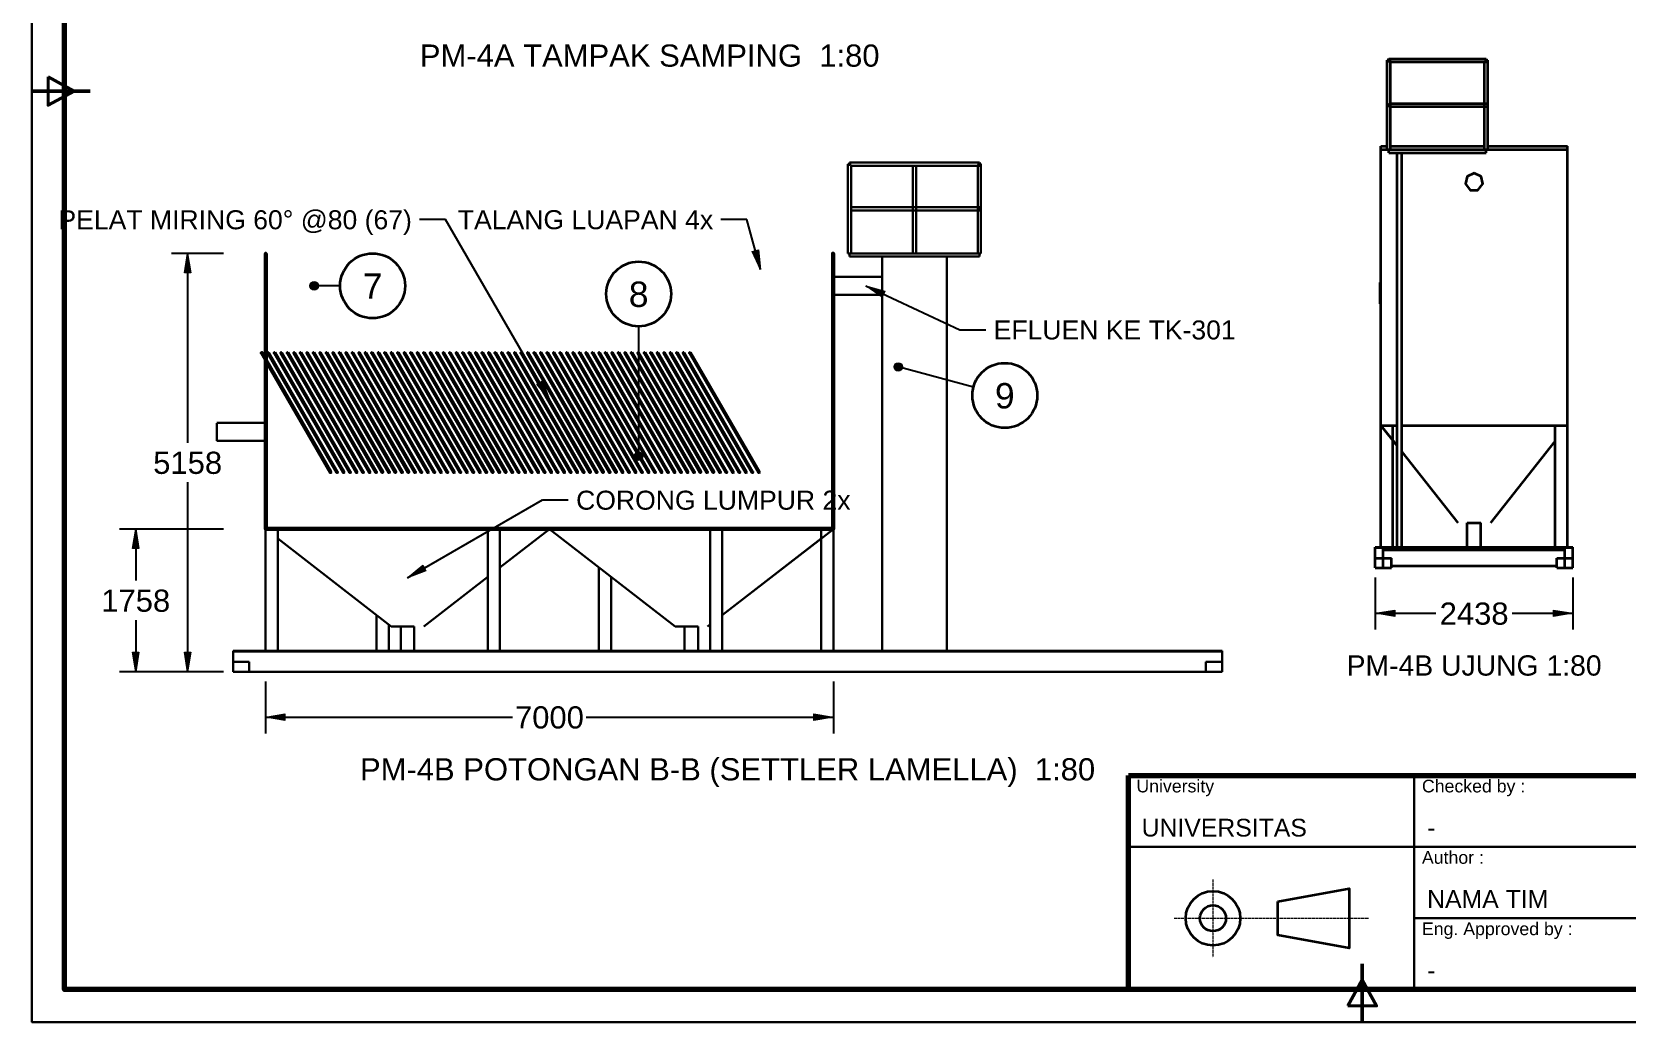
# Model space of a CAD drawing. Header units: millimetres. Extents: x 5 to 415, y 5 to 292.
# Drawn here: x 5 to 250.8, y 5 to 157.6 of the extents above; entities that cross this region are included whole.
import ezdxf
from ezdxf.enums import TextEntityAlignment as Align

# ---------------------------------------------------------------- set-up
doc = ezdxf.new("R2010")
doc.units = ezdxf.units.MM
doc.linetypes.add('DASHED', pattern=[1.524, 1.27, -0.254])
for name, color, linetype in [('PFD-BINGKAI', 7, 'Continuous'), ('PFD-INSTRUMEN', 7, 'Continuous'), ('PFD-PERALATAN', 7, 'Continuous'), ('PFD-TEKS', 7, 'Continuous')]:
    doc.layers.add(name, color=color, linetype=linetype)
doc.styles.add('PFD', font='arial.ttf')

msp = doc.modelspace()

# ---------------------------------------------------------------- hatches: boundary and pattern name
at = {"layer": 'PFD-INSTRUMEN'}
for points in [[(29, 123.48), (29.5, 120.48), (28.5, 120.48)], [(117.25, 120.97), (115.99, 123.74), (116.96, 124)], [(133.5, 118.47), (136.43, 117.66), (136.01, 116.75)], [(84.75, 100.97), (82.82, 103.32), (83.68, 103.82)], [(21, 80.97), (21.5, 77.97), (20.5, 77.97)], [(62.88, 73.47), (65.22, 75.41), (65.72, 74.54)], [(212, 68), (215, 68.5), (215, 67.5)], [(242.47, 68), (239.47, 67.5), (239.47, 68.5)], [(21, 59), (20.5, 62), (21.5, 62)], [(29, 59), (28.5, 62), (29.5, 62)], [(41, 52), (44, 52.5), (44, 51.5)], [(128.5, 52), (125.5, 51.5), (125.5, 52.5)]]:
    msp.add_hatch(color=7, dxfattribs=at).paths.add_polyline_path(points)
h = msp.add_hatch(color=7, dxfattribs=at)
edge = h.paths.add_edge_path()
edge.add_arc((48.5, 118.47), 0.65, 0, 360)
h = msp.add_hatch(color=7, dxfattribs=at)
edge = h.paths.add_edge_path()
edge.add_arc((138.5, 105.97), 0.65, 0, 360)
h = msp.add_hatch(color=7, dxfattribs=at)
edge = h.paths.add_edge_path()
edge.add_arc((98.5, 92.22), 0.65, 0, 360)

# ---------------------------------------------------------------- linework, layer by layer
at = {"layer": 'PFD-BINGKAI', "linetype": 'Continuous', "lineweight": 30, "ltscale": 0.35}
msp.add_lwpolyline([(5, 292), (415, 292), (415, 5), (5, 5)], close=True, dxfattribs=at)
at = {"layer": 'PFD-BINGKAI', "linetype": 'Continuous', "lineweight": 80, "ltscale": 0.35}
msp.add_lwpolyline([(10, 287), (410, 287), (410, 10), (10, 10)], close=True, dxfattribs=at)
at = {"layer": 'PFD-BINGKAI', "linetype": 'Continuous', "lineweight": 40, "ltscale": 0.35}
for points in [[(7.5, 150.7), (7.5, 146.3), (11.5, 148.5)], [(207.8, 7.5), (212.2, 7.5), (210, 11.5)]]:
    msp.add_lwpolyline(points, close=True, dxfattribs=at)
at = {"layer": 'PFD-BINGKAI', "linetype": 'Continuous', "lineweight": 50, "ltscale": 0.35}
for points in [[(5, 148.5), (14, 148.5)], [(210, 5), (210, 14)]]:
    msp.add_lwpolyline(points, dxfattribs=at)
at = {"layer": 'PFD-BINGKAI', "linetype": 'Continuous', "lineweight": 70, "ltscale": 0.35}
msp.add_lwpolyline([(174, 43), (410, 43), (410, 10), (174, 10)], close=True, dxfattribs=at)
at = {"layer": 'PFD-BINGKAI', "linetype": 'Continuous', "lineweight": 30, "ltscale": 0.35}
for points in [[(218, 43), (218, 10)], [(174, 32), (270, 32)], [(218, 21), (270, 21)]]:
    msp.add_lwpolyline(points, dxfattribs=at)
at = {"layer": 'PFD-BINGKAI', "linetype": 'DASHED', "lineweight": 20, "ltscale": 0.35}
for points in [[(187, 27), (187, 15)], [(181, 21), (211, 21)]]:
    msp.add_lwpolyline(points, dxfattribs=at)
at = {"layer": 'PFD-BINGKAI', "linetype": 'Continuous', "lineweight": 35, "ltscale": 0.35}
msp.add_lwpolyline([(197, 23.6), (208, 25.6), (208, 16.4), (197, 18.4)], close=True, dxfattribs=at)
at = {"layer": 'PFD-BINGKAI', "lineweight": 35}
for radius in [4.2, 2]:
    msp.add_circle((187, 21), radius, dxfattribs=at)
at = {"layer": 'PFD-INSTRUMEN', "linetype": 'Continuous', "lineweight": 25, "ltscale": 0.35}
for points in [[(68.75, 128.69), (64.75, 128.69)], [(84.75, 100.97), (68.75, 128.69)], [(115.18, 128.7), (111.18, 128.7)], [(117.25, 120.97), (115.18, 128.7)], [(34.5, 123.48), (26.5, 123.48)], [(29, 123.48), (29, 94.29)], [(52.5, 118.47), (48.5, 118.47)], [(133.5, 118.47), (148, 111.71)], [(98.5, 112.22), (98.5, 92.22)], [(148, 111.71), (152, 111.71)], [(150.09, 102.87), (138.5, 105.97)], [(29, 88.19), (29, 59)], [(62.88, 73.47), (83.66, 85.47)], [(83.66, 85.47), (87.66, 85.47)], [(34.5, 80.97), (18.5, 80.97)], [(21, 80.97), (21, 73.04)], [(212, 73.5), (212, 65.5)], [(242.47, 73.5), (242.47, 65.5)], [(21, 66.94), (21, 59)], [(212, 68), (221.35, 68)], [(233.13, 68), (242.47, 68)], [(34.5, 59), (18.5, 59)], [(34.5, 59), (26.5, 59)], [(41, 57.5), (41, 49.5)], [(128.5, 57.5), (128.5, 49.5)], [(41, 52), (79.08, 52)], [(90.42, 52), (128.5, 52)]]:
    msp.add_lwpolyline(points, dxfattribs=at)
at = {"layer": 'PFD-INSTRUMEN', "linetype": 'Continuous', "lineweight": 5, "ltscale": 0.35}
for points in [[(29, 123.48), (29.5, 120.48), (28.5, 120.48)], [(117.25, 120.97), (115.99, 123.74), (116.96, 124)], [(133.5, 118.47), (136.43, 117.66), (136.01, 116.75)], [(84.75, 100.97), (82.82, 103.32), (83.68, 103.82)], [(21, 80.97), (21.5, 77.97), (20.5, 77.97)], [(62.88, 73.47), (65.22, 75.41), (65.72, 74.54)], [(212, 68), (215, 68.5), (215, 67.5)], [(242.47, 68), (239.47, 67.5), (239.47, 68.5)], [(21, 59), (20.5, 62), (21.5, 62)], [(29, 59), (28.5, 62), (29.5, 62)], [(41, 52), (44, 52.5), (44, 51.5)], [(128.5, 52), (125.5, 51.5), (125.5, 52.5)]]:
    msp.add_lwpolyline(points, close=True, dxfattribs=at)
at = {"layer": 'PFD-INSTRUMEN', "lineweight": 35}
for centre in [(57.5, 118.47), (98.5, 117.22), (154.92, 101.58)]:
    msp.add_circle(centre, 5, dxfattribs=at)
at = {"layer": 'PFD-INSTRUMEN', "lineweight": 5}
for centre in [(48.5, 118.47), (138.5, 105.97), (98.5, 92.22)]:
    msp.add_circle(centre, 0.65, dxfattribs=at)
at = {"layer": 'PFD-PERALATAN', "linetype": 'Continuous', "lineweight": 35, "ltscale": 0.35}
for points in [[(213.86, 153.23), (213.92, 153.23), (213.98, 153.23), (214.03, 153.23), (214.08, 153.23)], [(213.86, 153.23), (213.92, 153.23), (213.98, 153.23), (214.03, 153.23), (214.08, 153.23)], [(213.86, 139.48), (213.86, 153.23)], [(213.86, 139.48), (213.86, 153.23)], [(214.11, 153.48), (213.9, 153.1), (214.33, 153.1), (214.11, 153.48)], [(214.11, 153.48), (229.11, 153.48)], [(214.11, 153.48), (214.11, 153.42), (214.11, 153.33), (214.11, 153.28), (214.11, 153.23), (214.11, 153.17), (214.11, 153.12), (214.11, 153.03), (214.11, 152.98)], [(214.11, 153.23), (214.17, 153.23), (214.22, 153.23), (214.29, 153.23), (214.35, 153.23)], [(214.11, 153.23), (214.17, 153.23), (214.22, 153.23), (214.29, 153.23), (214.35, 153.23)], [(214.36, 139.48), (214.36, 152.98)], [(214.36, 152.98), (229.11, 152.98)], [(214.36, 139.48), (214.36, 152.98)], [(228.86, 153.23), (228.92, 153.23), (228.98, 153.23), (229.03, 153.23), (229.08, 153.23)], [(228.86, 139.48), (228.86, 152.98)], [(229.11, 153.48), (229.11, 153.42), (229.11, 153.33), (229.11, 153.28), (229.11, 153.23), (229.11, 153.17), (229.11, 153.12), (229.11, 153.03), (229.11, 152.98)], [(229.11, 153.23), (229.17, 153.23), (229.22, 153.23), (229.29, 153.23), (229.35, 153.23)], [(229.36, 139.48), (229.36, 153.23)], [(214.11, 146.6), (213.9, 146.23), (214.33, 146.23), (214.11, 146.6)], [(214.36, 146.6), (229.11, 146.6)], [(214.36, 146.1), (229.11, 146.1)], [(212.86, 139.48), (212.86, 139.98)], [(212.86, 139.98), (213.86, 139.98)], [(212.86, 96.97), (212.86, 139.48)], [(212.86, 139.48), (213.86, 139.48)], [(212.86, 139.48), (213.86, 139.48)], [(213.86, 139.48), (213.92, 139.48), (213.98, 139.48), (214.03, 139.48), (214.08, 139.48)], [(213.86, 139.48), (213.92, 139.48), (213.98, 139.48), (214.03, 139.48), (214.08, 139.48)], [(214.11, 138.97), (214.11, 139.48)], [(214.11, 139.48), (214.17, 139.48), (214.22, 139.48), (214.29, 139.48), (214.35, 139.48)], [(214.11, 139.48), (214.17, 139.48), (214.22, 139.48), (214.29, 139.48), (214.35, 139.48)], [(214.11, 138.97), (229.11, 138.97)], [(214.36, 139.98), (228.86, 139.98)], [(214.36, 139.48), (229.11, 139.48)], [(215.36, 78.22), (215.36, 138.97)], [(216.11, 78.22), (216.11, 138.97)], [(228.86, 139.48), (228.92, 139.48), (228.98, 139.48), (229.03, 139.48), (229.08, 139.48)], [(229.11, 138.97), (229.11, 139.48)], [(229.11, 139.48), (229.17, 139.48), (229.22, 139.48), (229.29, 139.48), (229.35, 139.48)], [(229.36, 139.98), (241.61, 139.98)], [(229.36, 139.48), (241.61, 139.48)], [(229.36, 139.48), (241.61, 139.48)], [(241.61, 139.48), (241.61, 139.98)], [(241.61, 96.97), (241.61, 139.48)], [(227.24, 135.85), (226.16, 135.33), (225.9, 134.17), (226.64, 133.24), (227.83, 133.24), (228.58, 134.17), (228.31, 135.33), (227.24, 135.85)], [(212.76, 115.72), (212.76, 118.97)], [(212.76, 118.97), (212.86, 118.97)], [(212.76, 115.72), (212.86, 115.72)], [(212.86, 96.97), (215.36, 96.97)], [(212.86, 96.97), (215.36, 93.82)], [(212.86, 78.22), (212.86, 96.97)], [(214.74, 78.22), (214.74, 96.97)], [(216.11, 96.97), (241.61, 96.97)], [(239.74, 78.22), (239.74, 96.97)], [(239.74, 96.97), (241.61, 96.97)], [(241.61, 78.22), (241.61, 96.97)], [(214.74, 94.61), (215.36, 93.82)], [(214.74, 94.61), (215.36, 93.82)], [(214.74, 94.61), (215.36, 93.82)], [(239.74, 94.61), (229.74, 81.97)], [(239.74, 94.61), (229.74, 81.97)], [(239.74, 94.61), (229.74, 81.97)], [(239.74, 94.61), (229.74, 81.97)], [(216.11, 92.87), (224.74, 81.97)], [(216.11, 92.87), (224.74, 81.97)], [(216.11, 92.87), (224.74, 81.97)], [(216.11, 92.87), (224.74, 81.97)], [(226.19, 81.97), (226.25, 81.97), (226.35, 81.97), (226.42, 81.97), (226.5, 81.97), (226.58, 81.97), (226.68, 81.97), (226.78, 81.97), (226.89, 81.97), (227, 81.97), (227.12, 81.97), (227.24, 81.97)], [(226.19, 78.22), (226.19, 81.97)], [(227.24, 81.97), (227.36, 81.97), (227.47, 81.97), (227.58, 81.97), (227.69, 81.97), (227.8, 81.97), (227.89, 81.97), (227.98, 81.97), (228.06, 81.97), (228.13, 81.97), (228.18, 81.97), (228.26, 81.97)], [(228.29, 78.22), (228.29, 81.97)], [(212, 78.12), (212, 78.22)], [(212, 78.22), (242.47, 78.22)], [(212, 75), (212, 78.12)], [(212, 78.12), (213.25, 78.12)], [(212, 78.12), (242.47, 78.12)], [(212, 75), (212, 76.5)], [(212, 76.5), (214.5, 76.5)], [(213.25, 75), (213.25, 78.12)], [(213.25, 77.81), (241.22, 77.81)], [(214.5, 75), (214.5, 76.5)], [(239.97, 75), (239.97, 76.5)], [(239.97, 76.5), (242.47, 76.5)], [(241.22, 75), (241.22, 78.12)], [(241.22, 78.12), (242.47, 78.12)], [(242.47, 78.12), (242.47, 78.22)], [(242.47, 75), (242.47, 78.12)], [(242.47, 75), (242.47, 76.5)], [(212, 75), (213.25, 75)], [(212, 75), (214.5, 75)], [(214.5, 75.31), (239.97, 75.31)], [(239.97, 75), (242.47, 75)], [(241.22, 75), (242.47, 75)]]:
    msp.add_lwpolyline(points, dxfattribs=at)
at = {"layer": 'PFD-PERALATAN', "linetype": 'Continuous', "lineweight": 30, "ltscale": 0.35}
for points in [[(130.75, 137.23), (130.8, 137.23), (130.89, 137.23), (130.94, 137.23), (131, 137.23), (131.06, 137.23), (131.11, 137.23), (131.2, 137.23), (131.25, 137.23)], [(130.75, 123.48), (130.75, 137.23)], [(131, 137.48), (151, 137.48)], [(131, 137.48), (131, 137.42), (131, 137.33), (131, 137.28), (131, 137.23), (131, 137.17), (131, 137.12), (131, 137.03), (131, 136.98)], [(131.25, 123.48), (131.25, 136.98)], [(131.25, 136.98), (151, 136.98)], [(140.75, 123.48), (140.75, 136.98)], [(141.25, 123.48), (141.25, 136.98)], [(150.75, 137.23), (150.8, 137.23), (150.89, 137.23), (150.94, 137.23), (151, 137.23), (151.06, 137.23), (151.11, 137.23), (151.2, 137.23), (151.25, 137.23)], [(150.75, 137.23), (150.8, 137.23), (150.89, 137.23), (150.94, 137.23), (151, 137.23), (151.06, 137.23), (151.11, 137.23), (151.2, 137.23), (151.25, 137.23)], [(150.75, 123.48), (150.75, 136.98)], [(150.75, 123.48), (150.75, 136.98)], [(151, 137.48), (151.22, 137.1), (150.78, 137.1), (151, 137.48)], [(151, 137.48), (151, 137.42), (151, 137.33), (151, 137.28), (151, 137.23), (151, 137.17), (151, 137.12), (151, 137.03), (151, 136.98)], [(151.25, 123.48), (151.25, 137.23)], [(151.25, 123.48), (151.25, 137.23)], [(131.25, 130.6), (151, 130.6)], [(151, 130.6), (151.22, 130.23), (150.78, 130.23), (151, 130.6)], [(131.25, 130.1), (151, 130.1)], [(130.75, 123.48), (130.8, 123.48), (130.89, 123.48), (130.94, 123.48), (131, 123.48), (131.06, 123.48), (131.11, 123.48), (131.2, 123.48), (131.25, 123.48)], [(131, 122.97), (131, 123.48)], [(131, 122.97), (151, 122.97)], [(131.25, 123.48), (151, 123.48)], [(136, 62.22), (136, 122.97)], [(140.75, 123.48), (140.8, 123.48), (140.89, 123.48), (140.94, 123.48), (141, 123.48), (141.06, 123.48), (141.11, 123.48), (141.2, 123.48), (141.25, 123.48)], [(146, 62.22), (146, 122.97)], [(150.75, 123.48), (150.8, 123.48), (150.89, 123.48), (150.94, 123.48), (151, 123.48), (151.06, 123.48), (151.11, 123.48), (151.2, 123.48), (151.25, 123.48)], [(150.75, 123.48), (150.8, 123.48), (150.89, 123.48), (150.94, 123.48), (151, 123.48), (151.06, 123.48), (151.11, 123.48), (151.2, 123.48), (151.25, 123.48)], [(151, 122.97), (151, 123.48)], [(128.5, 119.85), (136, 119.85)], [(128.5, 119.85), (128.5, 119.71), (128.5, 119.55), (128.5, 119.33), (128.5, 119.07), (128.5, 118.78), (128.5, 118.47), (128.5, 118.17), (128.5, 117.88), (128.5, 117.62), (128.5, 117.4), (128.5, 117.24), (128.5, 117.13)], [(128.5, 117.1), (136, 117.1)], [(41, 97.35), (33.5, 97.35)], [(33.5, 94.6), (33.5, 94.74), (33.5, 94.9), (33.5, 95.12), (33.5, 95.38), (33.5, 95.67), (33.5, 95.97), (33.5, 96.28), (33.5, 96.57), (33.5, 96.83), (33.5, 97.05), (33.5, 97.21), (33.5, 97.32)], [(41, 94.6), (41, 94.74), (41, 94.9), (41, 95.12), (41, 95.38), (41, 95.67), (41, 95.97), (41, 96.28), (41, 96.57), (41, 96.83), (41, 97.05), (41, 97.21), (41, 97.32)], [(41, 94.6), (33.5, 94.6)], [(41, 62.22), (41, 80.97)], [(41, 80.97), (42.88, 80.97)], [(58.12, 80.97), (42.88, 80.97)], [(42.88, 62.22), (42.88, 80.97)], [(42.88, 79.52), (60.38, 65.97)], [(58.12, 80.97), (60, 80.97)], [(75.25, 80.97), (60, 80.97)], [(75.25, 62.22), (75.25, 80.97)], [(75.25, 80.97), (77.12, 80.97)], [(84.75, 80.97), (77.12, 75.07)], [(84.75, 80.97), (77.12, 75.07)], [(84.75, 80.97), (77.12, 80.97)], [(77.12, 62.22), (77.12, 80.97)], [(92.38, 80.97), (84.75, 80.97)], [(84.75, 80.97), (104.12, 65.97)], [(92.38, 80.97), (94.25, 80.97)], [(109.5, 80.97), (94.25, 80.97)], [(109.5, 62.22), (109.5, 80.97)], [(109.5, 80.97), (111.37, 80.97)], [(128.5, 80.97), (111.37, 67.72)], [(126.62, 79.52), (111.37, 67.72)], [(126.62, 80.97), (111.37, 80.97)], [(111.37, 62.22), (111.37, 80.97)], [(126.62, 62.22), (126.62, 80.97)], [(126.62, 80.97), (128.5, 80.97)], [(128.5, 62.22), (128.5, 80.97)], [(92.38, 62.22), (92.38, 75.07)], [(75.25, 73.62), (65.38, 65.97)], [(75.25, 73.62), (65.38, 65.97)], [(94.25, 62.22), (94.25, 73.62)], [(58.12, 62.22), (58.12, 67.72)], [(60, 62.22), (60, 66.27)], [(61.83, 65.97), (60.38, 65.97)], [(61.83, 65.97), (61.93, 65.97), (62.05, 65.97), (62.22, 65.97), (62.42, 65.97), (62.64, 65.97), (62.88, 65.97), (63.11, 65.97), (63.33, 65.97), (63.53, 65.97), (63.7, 65.97), (63.82, 65.97), (63.9, 65.97)], [(61.83, 62.22), (61.83, 65.97)], [(63.92, 62.22), (63.92, 65.97)], [(105.58, 65.97), (104.12, 65.97)], [(105.58, 65.97), (105.68, 65.97), (105.8, 65.97), (105.97, 65.97), (106.17, 65.97), (106.39, 65.97), (106.62, 65.97), (106.86, 65.97), (107.08, 65.97), (107.28, 65.97), (107.45, 65.97), (107.57, 65.97), (107.65, 65.97)], [(105.58, 62.22), (105.58, 65.97)], [(107.67, 62.22), (107.67, 65.97)], [(109.5, 66.27), (109.12, 65.97)], [(109.5, 66.27), (109.12, 65.97)], [(36, 62.12), (36, 62.22)], [(36, 62.22), (188.4, 62.22)], [(36, 59), (36, 62.12)], [(36, 62.12), (188.4, 62.12)], [(36, 62.12), (188.4, 62.12)], [(188.4, 62.12), (188.4, 62.22)], [(188.4, 59), (188.4, 62.12)], [(36, 59), (36, 60.5)], [(36, 60.5), (38.5, 60.5)], [(36, 59), (188.4, 59)], [(36, 59), (38.5, 59)], [(38.5, 59), (38.5, 60.5)], [(185.9, 59), (185.9, 60.5)], [(185.9, 60.5), (188.4, 60.5)], [(185.9, 59), (188.4, 59)], [(188.4, 59), (188.4, 60.5)]]:
    msp.add_lwpolyline(points, dxfattribs=at)
at = {"layer": 'PFD-PERALATAN', "linetype": 'Continuous', "lineweight": 50, "ltscale": 0.35}
for points in [[(41.1, 123.48), (41, 123.48), (41, 123.48), (41, 107.2), (41, 107.2), (41.1, 107.02), (41.1, 107.02), (41.1, 123.48), (41.1, 123.48)], [(41.1, 106.87), (41, 107.05), (41, 107.05), (41, 80.97), (41, 80.97), (128.5, 80.97), (128.5, 80.97), (128.5, 123.48), (128.5, 123.48), (128.4, 123.48), (128.4, 123.48), (128.4, 81.07), (128.4, 81.07), (41.1, 81.07), (41.1, 81.07), (41.1, 106.87), (41.1, 106.87)], [(41, 107.05), (41, 107.2), (41, 107.2), (40.44, 108.17), (40.44, 108.17), (40.38, 108.13), (40.38, 108.13), (41, 107.05), (41, 107.05)], [(41.44, 108.17), (41.38, 108.13), (41.38, 108.13), (52, 89.72), (52, 89.72), (52.06, 89.76), (52.06, 89.76), (41.44, 108.17), (41.44, 108.17)], [(42.44, 108.17), (42.38, 108.13), (42.38, 108.13), (53, 89.72), (53, 89.72), (53.06, 89.76), (53.06, 89.76), (42.44, 108.17), (42.44, 108.17)], [(43.44, 108.17), (43.38, 108.13), (43.38, 108.13), (54, 89.72), (54, 89.72), (54.06, 89.76), (54.06, 89.76), (43.44, 108.17), (43.44, 108.17)], [(44.44, 108.17), (44.38, 108.13), (44.38, 108.13), (55, 89.72), (55, 89.72), (55.06, 89.76), (55.06, 89.76), (44.44, 108.17), (44.44, 108.17)], [(45.44, 108.17), (45.38, 108.13), (45.38, 108.13), (56, 89.72), (56, 89.72), (56.06, 89.76), (56.06, 89.76), (45.44, 108.17), (45.44, 108.17)], [(46.44, 108.17), (46.38, 108.13), (46.38, 108.13), (57, 89.72), (57, 89.72), (57.06, 89.76), (57.06, 89.76), (46.44, 108.17), (46.44, 108.17)], [(47.44, 108.17), (47.38, 108.13), (47.38, 108.13), (58, 89.72), (58, 89.72), (58.06, 89.76), (58.06, 89.76), (47.44, 108.17), (47.44, 108.17)], [(48.44, 108.17), (48.38, 108.13), (48.38, 108.13), (59, 89.72), (59, 89.72), (59.06, 89.76), (59.06, 89.76), (48.44, 108.17), (48.44, 108.17)], [(49.44, 108.17), (49.38, 108.13), (49.38, 108.13), (60, 89.72), (60, 89.72), (60.06, 89.76), (60.06, 89.76), (49.44, 108.17), (49.44, 108.17)], [(50.44, 108.17), (50.38, 108.13), (50.38, 108.13), (61, 89.72), (61, 89.72), (61.06, 89.76), (61.06, 89.76), (50.44, 108.17), (50.44, 108.17)], [(51.44, 108.17), (51.38, 108.13), (51.38, 108.13), (62, 89.72), (62, 89.72), (62.06, 89.76), (62.06, 89.76), (51.44, 108.17), (51.44, 108.17)], [(52.44, 108.17), (52.38, 108.13), (52.38, 108.13), (63, 89.72), (63, 89.72), (63.06, 89.76), (63.06, 89.76), (52.44, 108.17), (52.44, 108.17)], [(53.44, 108.17), (53.38, 108.13), (53.38, 108.13), (64, 89.72), (64, 89.72), (64.06, 89.76), (64.06, 89.76), (53.44, 108.17), (53.44, 108.17)], [(54.44, 108.17), (54.38, 108.13), (54.38, 108.13), (65, 89.72), (65, 89.72), (65.06, 89.76), (65.06, 89.76), (54.44, 108.17), (54.44, 108.17)], [(55.44, 108.17), (55.38, 108.13), (55.38, 108.13), (66, 89.72), (66, 89.72), (66.06, 89.76), (66.06, 89.76), (55.44, 108.17), (55.44, 108.17)], [(56.44, 108.17), (56.38, 108.13), (56.38, 108.13), (67, 89.72), (67, 89.72), (67.06, 89.76), (67.06, 89.76), (56.44, 108.17), (56.44, 108.17)], [(57.44, 108.17), (57.38, 108.13), (57.38, 108.13), (68, 89.72), (68, 89.72), (68.06, 89.76), (68.06, 89.76), (57.44, 108.17), (57.44, 108.17)], [(58.44, 108.17), (58.38, 108.13), (58.38, 108.13), (69, 89.72), (69, 89.72), (69.06, 89.76), (69.06, 89.76), (58.44, 108.17), (58.44, 108.17)], [(59.44, 108.17), (59.38, 108.13), (59.38, 108.13), (70, 89.72), (70, 89.72), (70.06, 89.76), (70.06, 89.76), (59.44, 108.17), (59.44, 108.17)], [(60.44, 108.17), (60.38, 108.13), (60.38, 108.13), (71, 89.72), (71, 89.72), (71.06, 89.76), (71.06, 89.76), (60.44, 108.17), (60.44, 108.17)], [(61.44, 108.17), (61.38, 108.13), (61.38, 108.13), (72, 89.72), (72, 89.72), (72.06, 89.76), (72.06, 89.76), (61.44, 108.17), (61.44, 108.17)], [(62.44, 108.17), (62.38, 108.13), (62.38, 108.13), (73, 89.72), (73, 89.72), (73.06, 89.76), (73.06, 89.76), (62.44, 108.17), (62.44, 108.17)], [(63.44, 108.17), (63.38, 108.13), (63.38, 108.13), (74, 89.72), (74, 89.72), (74.06, 89.76), (74.06, 89.76), (63.44, 108.17), (63.44, 108.17)], [(64.44, 108.17), (64.38, 108.13), (64.38, 108.13), (75, 89.72), (75, 89.72), (75.06, 89.76), (75.06, 89.76), (64.44, 108.17), (64.44, 108.17)], [(65.44, 108.17), (65.38, 108.13), (65.38, 108.13), (76, 89.72), (76, 89.72), (76.06, 89.76), (76.06, 89.76), (65.44, 108.17), (65.44, 108.17)], [(66.44, 108.17), (66.38, 108.13), (66.38, 108.13), (77, 89.72), (77, 89.72), (77.06, 89.76), (77.06, 89.76), (66.44, 108.17), (66.44, 108.17)], [(67.44, 108.17), (67.38, 108.13), (67.38, 108.13), (78, 89.72), (78, 89.72), (78.06, 89.76), (78.06, 89.76), (67.44, 108.17), (67.44, 108.17)], [(68.44, 108.17), (68.38, 108.13), (68.38, 108.13), (79, 89.72), (79, 89.72), (79.06, 89.76), (79.06, 89.76), (68.44, 108.17), (68.44, 108.17)], [(69.44, 108.17), (69.38, 108.13), (69.38, 108.13), (80, 89.72), (80, 89.72), (80.06, 89.76), (80.06, 89.76), (69.44, 108.17), (69.44, 108.17)], [(70.44, 108.17), (70.38, 108.13), (70.38, 108.13), (81, 89.72), (81, 89.72), (81.06, 89.76), (81.06, 89.76), (70.44, 108.17), (70.44, 108.17)], [(71.44, 108.17), (71.38, 108.13), (71.38, 108.13), (82, 89.72), (82, 89.72), (82.06, 89.76), (82.06, 89.76), (71.44, 108.17), (71.44, 108.17)], [(72.44, 108.17), (72.38, 108.13), (72.38, 108.13), (83, 89.72), (83, 89.72), (83.06, 89.76), (83.06, 89.76), (72.44, 108.17), (72.44, 108.17)], [(73.44, 108.17), (73.38, 108.13), (73.38, 108.13), (84, 89.72), (84, 89.72), (84.06, 89.76), (84.06, 89.76), (73.44, 108.17), (73.44, 108.17)], [(74.44, 108.17), (74.38, 108.13), (74.38, 108.13), (85, 89.72), (85, 89.72), (85.06, 89.76), (85.06, 89.76), (74.44, 108.17), (74.44, 108.17)], [(75.44, 108.17), (75.38, 108.13), (75.38, 108.13), (86, 89.72), (86, 89.72), (86.06, 89.76), (86.06, 89.76), (75.44, 108.17), (75.44, 108.17)], [(76.44, 108.17), (76.38, 108.13), (76.38, 108.13), (87, 89.72), (87, 89.72), (87.06, 89.76), (87.06, 89.76), (76.44, 108.17), (76.44, 108.17)], [(77.44, 108.17), (77.38, 108.13), (77.38, 108.13), (88, 89.72), (88, 89.72), (88.06, 89.76), (88.06, 89.76), (77.44, 108.17), (77.44, 108.17)], [(78.44, 108.17), (78.38, 108.13), (78.38, 108.13), (89, 89.72), (89, 89.72), (89.06, 89.76), (89.06, 89.76), (78.44, 108.17), (78.44, 108.17)], [(79.44, 108.17), (79.38, 108.13), (79.38, 108.13), (90, 89.72), (90, 89.72), (90.06, 89.76), (90.06, 89.76), (79.44, 108.17), (79.44, 108.17)], [(80.44, 108.17), (80.38, 108.13), (80.38, 108.13), (91, 89.72), (91, 89.72), (91.06, 89.76), (91.06, 89.76), (80.44, 108.17), (80.44, 108.17)], [(81.44, 108.17), (81.38, 108.13), (81.38, 108.13), (92, 89.72), (92, 89.72), (92.06, 89.76), (92.06, 89.76), (81.44, 108.17), (81.44, 108.17)], [(82.44, 108.17), (82.38, 108.13), (82.38, 108.13), (93, 89.72), (93, 89.72), (93.06, 89.76), (93.06, 89.76), (82.44, 108.17), (82.44, 108.17)], [(83.44, 108.17), (83.38, 108.13), (83.38, 108.13), (94, 89.72), (94, 89.72), (94.06, 89.76), (94.06, 89.76), (83.44, 108.17), (83.44, 108.17)], [(84.44, 108.17), (84.38, 108.13), (84.38, 108.13), (95, 89.72), (95, 89.72), (95.06, 89.76), (95.06, 89.76), (84.44, 108.17), (84.44, 108.17)], [(85.44, 108.17), (85.38, 108.13), (85.38, 108.13), (96, 89.72), (96, 89.72), (96.06, 89.76), (96.06, 89.76), (85.44, 108.17), (85.44, 108.17)], [(86.44, 108.17), (86.38, 108.13), (86.38, 108.13), (97, 89.72), (97, 89.72), (97.06, 89.76), (97.06, 89.76), (86.44, 108.17), (86.44, 108.17)], [(87.44, 108.17), (87.38, 108.13), (87.38, 108.13), (98, 89.72), (98, 89.72), (98.06, 89.76), (98.06, 89.76), (87.44, 108.17), (87.44, 108.17)], [(88.44, 108.17), (88.38, 108.13), (88.38, 108.13), (99, 89.72), (99, 89.72), (99.06, 89.76), (99.06, 89.76), (88.44, 108.17), (88.44, 108.17)], [(89.44, 108.17), (89.38, 108.13), (89.38, 108.13), (100, 89.72), (100, 89.72), (100.06, 89.76), (100.06, 89.76), (89.44, 108.17), (89.44, 108.17)], [(90.44, 108.17), (90.38, 108.13), (90.38, 108.13), (101, 89.72), (101, 89.72), (101.06, 89.76), (101.06, 89.76), (90.44, 108.17), (90.44, 108.17)], [(91.44, 108.17), (91.38, 108.13), (91.38, 108.13), (102, 89.72), (102, 89.72), (102.06, 89.76), (102.06, 89.76), (91.44, 108.17), (91.44, 108.17)], [(92.44, 108.17), (92.38, 108.13), (92.38, 108.13), (103, 89.72), (103, 89.72), (103.06, 89.76), (103.06, 89.76), (92.44, 108.17), (92.44, 108.17)], [(93.44, 108.17), (93.38, 108.13), (93.38, 108.13), (104, 89.72), (104, 89.72), (104.06, 89.76), (104.06, 89.76), (93.44, 108.17), (93.44, 108.17)], [(94.44, 108.17), (94.38, 108.13), (94.38, 108.13), (105, 89.72), (105, 89.72), (105.06, 89.76), (105.06, 89.76), (94.44, 108.17), (94.44, 108.17)], [(95.44, 108.17), (95.38, 108.13), (95.38, 108.13), (106, 89.72), (106, 89.72), (106.06, 89.76), (106.06, 89.76), (95.44, 108.17), (95.44, 108.17)], [(96.44, 108.17), (96.38, 108.13), (96.38, 108.13), (107, 89.72), (107, 89.72), (107.06, 89.76), (107.06, 89.76), (96.44, 108.17), (96.44, 108.17)], [(97.44, 108.17), (97.38, 108.13), (97.38, 108.13), (108, 89.72), (108, 89.72), (108.06, 89.76), (108.06, 89.76), (97.44, 108.17), (97.44, 108.17)], [(98.44, 108.17), (98.38, 108.13), (98.38, 108.13), (109, 89.72), (109, 89.72), (109.06, 89.76), (109.06, 89.76), (98.44, 108.17), (98.44, 108.17)], [(99.44, 108.17), (99.38, 108.13), (99.38, 108.13), (110, 89.72), (110, 89.72), (110.06, 89.76), (110.06, 89.76), (99.44, 108.17), (99.44, 108.17)], [(100.44, 108.17), (100.37, 108.13), (100.37, 108.13), (111, 89.72), (111, 89.72), (111.06, 89.76), (111.06, 89.76), (100.44, 108.17), (100.44, 108.17)], [(101.44, 108.17), (101.37, 108.13), (101.37, 108.13), (112, 89.72), (112, 89.72), (112.06, 89.76), (112.06, 89.76), (101.44, 108.17), (101.44, 108.17)], [(102.44, 108.17), (102.38, 108.13), (102.38, 108.13), (113, 89.72), (113, 89.72), (113.06, 89.76), (113.06, 89.76), (102.44, 108.17), (102.44, 108.17)], [(103.44, 108.17), (103.37, 108.13), (103.37, 108.13), (114, 89.72), (114, 89.72), (114.06, 89.76), (114.06, 89.76), (103.44, 108.17), (103.44, 108.17)], [(104.44, 108.17), (104.37, 108.13), (104.37, 108.13), (115, 89.72), (115, 89.72), (115.06, 89.76), (115.06, 89.76), (104.44, 108.17), (104.44, 108.17)], [(105.44, 108.17), (105.38, 108.13), (105.38, 108.13), (116, 89.72), (116, 89.72), (116.06, 89.76), (116.06, 89.76), (105.44, 108.17), (105.44, 108.17)], [(106.44, 108.17), (106.37, 108.13), (106.37, 108.13), (117, 89.72), (117, 89.72), (117.06, 89.76), (117.06, 89.76), (106.44, 108.17), (106.44, 108.17)], [(41.1, 107.02), (41, 107.2), (41, 107.2), (41, 107.05), (41, 107.05), (41.1, 106.87), (41.1, 106.87), (41.1, 107.02), (41.1, 107.02)], [(51.06, 89.76), (41.1, 107.02), (41.1, 107.02), (41.1, 106.87), (41.1, 106.87), (51, 89.72), (51, 89.72), (51.06, 89.76), (51.06, 89.76)]]:
    msp.add_lwpolyline(points, dxfattribs=at)

# ---------------------------------------------------------------- texts
at = {"layer": 'PFD-BINGKAI', "style": 'PFD'}
for s, height, p in [('University', 1.953, (175.2, 40.4)), ('Checked by :', 1.9531, (219.2, 40.4)), ('UNIVERSITAS', 2.7343, (176, 33.6)), ('-', 2.73, (220, 33.6)), ('Author :', 1.953, (219.2, 29.4)), ('NAMA TIM', 2.734, (220, 22.6)), ('Eng. Approved by :', 1.9531, (219.2, 18.4)), ('-', 2.73, (220, 11.6))]:
    msp.add_text(s, height=height, dxfattribs=at).set_placement(p)
at = {"layer": 'PFD-TEKS', "style": 'PFD'}
for s, height, p in [('PM-4A TAMPAK SAMPING  1:80', 3.4179, (100.2, 152.25)), ('7', 3.91, (57.5, 116.47)), ('8', 3.91, (98.5, 115.22)), ('9', 3.91, (154.92, 99.58)), ('5158', 3.418, (29, 89.49)), ('1758', 3.418, (21, 68.24)), ('2438', 3.418, (227.24, 66.25)), ('PM-4B UJUNG 1:80', 3.1249, (227.24, 58.4)), ('7000', 3.418, (84.75, 50.25)), ('PM-4B POTONGAN B-B (SETTLER LAMELLA)  1:80', 3.4179, (112.2, 42.25))]:
    msp.add_text(s, height=height, dxfattribs=at).set_placement(p, align=Align.CENTER)
for s, p in [('PELAT MIRING 60° @80 (67)', (63.55, 127.19)), ('TALANG LUAPAN 4x', (109.98, 127.2))]:
    msp.add_text(s, height=2.9296, dxfattribs=at).set_placement(p, align=Align.RIGHT)
for s, p in [('EFLUEN KE TK-301', (153.2, 110.21)), ('CORONG LUMPUR 2x', (88.86, 83.97))]:
    msp.add_text(s, height=2.9296, dxfattribs=at).set_placement(p)

doc.saveas('drawing.dxf')
